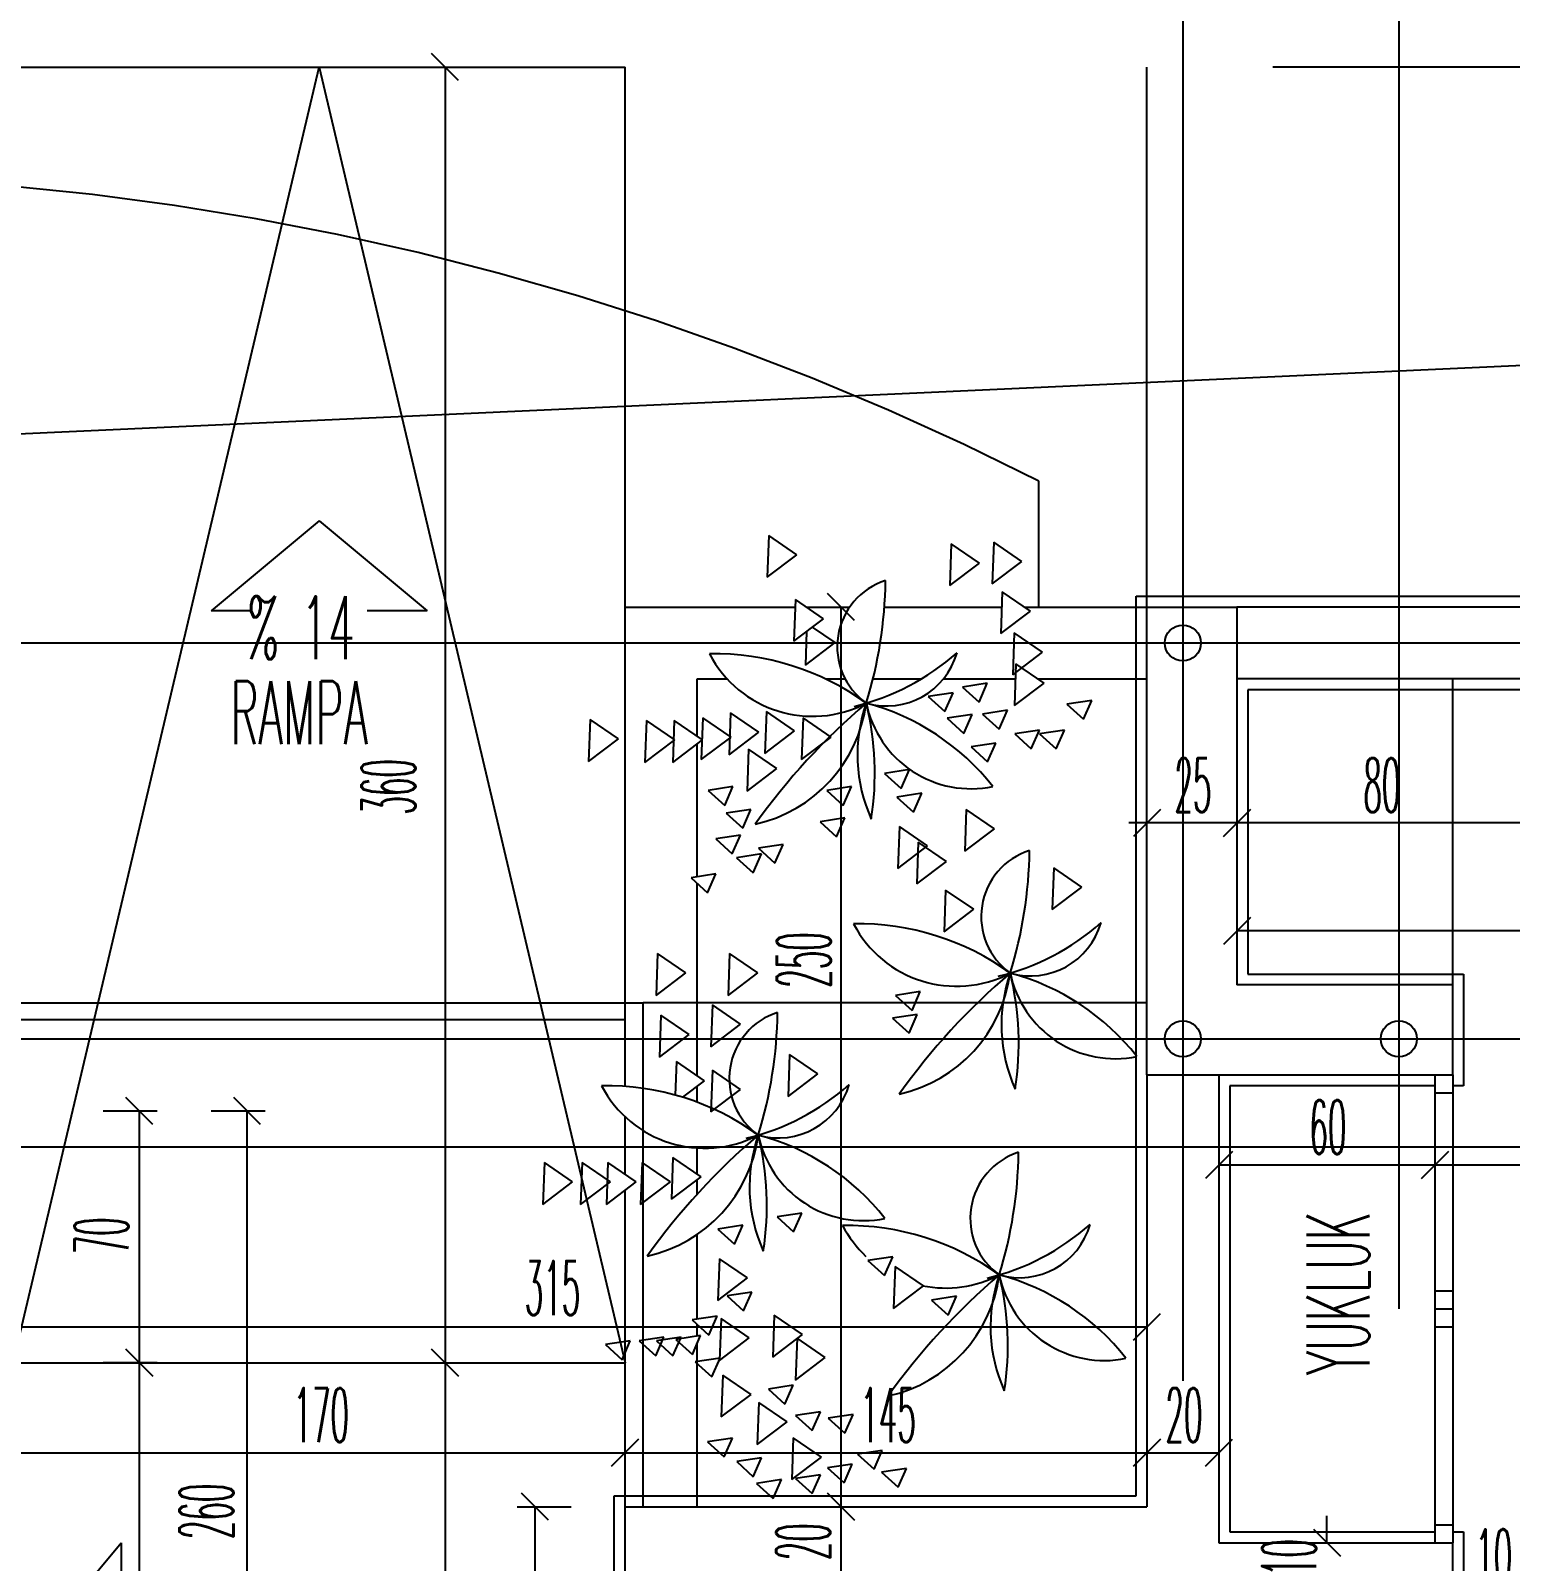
# Model space of a CAD drawing. Extents: x 78 to 306, y -397 to 18.
# Drawn here: x 272.0721 to 272.1543, y -396.5106 to -396.4255 of the extents above; entities that cross this region are included whole.
import ezdxf

# ---------------------------------------------------------------- set-up
doc = ezdxf.new("R2010")
doc.units = 0
doc.header["$LTSCALE"] = 0.5
doc.header["$MEASUREMENT"] = 0
for name, pattern in [('DASHDOT2', [0.5, 0.25, -0.125, 0, -0.125]), ('DASHED', [0.75, 0.5, -0.25]), ('DOT2', [0.125, 0, -0.125])]:
    doc.linetypes.add(name, pattern=pattern)
doc.layers.get('0').update_dxf_attribs({"linetype": 'CONTINUOUS'})
for name, color, linetype in [('AKS', 5, 'DASHDOT2'), ('ASHADE', 7, 'CONTINUOUS'), ('DUVAR', 6, 'CONTINUOUS'), ('INS.YAKL.', 30, 'CONTINUOUS'), ('IZDUSUM', 2, 'DOT2'), ('KAPI', 1, 'CONTINUOUS'), ('KOLON', 4, 'CONTINUOUS'), ('MERDIVEN', 3, 'CONTINUOUS'), ('OLCU', 31, 'CONTINUOUS'), ('SIVA', 7, 'CONTINUOUS'), ('TEFRIS', 11, 'CONTINUOUS'), ('YESIL', 73, 'CONTINUOUS')]:
    doc.layers.add(name, color=color, linetype=linetype)
doc.styles.add('OLCU', font='romans.shx', dxfattribs={"width": 0.6, "height": 0.125})
doc.styles.add('OLCUIC', font='ROMANS.SHX', dxfattribs={"width": 0.4, "height": 0.15})

msp = doc.modelspace()

# ---------------------------------------------------------------- linework, layer by layer
at = {"color": 0, "linetype": 'ByBlock'}
for p, q in [((272.0958939419351, -396.4283098737906), (272.0943939419351, -396.4268098737905)), ((272.117893941935, -396.4583098737721), (272.116393941935, -396.4568098737721)), ((272.134893941935, -396.4688098737721), (272.133393941935, -396.4703098737721)), ((272.138393941935, -396.4703098737721), (272.139893941935, -396.4688098737721)), ((272.139893941935, -396.4688098737721), (272.138393941935, -396.4703098737721)), ((272.139893941935, -396.4748098737721), (272.138393941935, -396.4763098737721)), ((272.0788939419351, -396.4863098737906), (272.0773939419351, -396.4848098737905)), ((272.0848939419351, -396.4863098737906), (272.0833939419351, -396.4848098737905)), ((272.138893941935, -396.4878098737721), (272.137393941935, -396.4893098737721)), ((272.150893941935, -396.4878098737721), (272.149393941935, -396.4893098737721)), ((272.149393941935, -396.4893098737721), (272.150893941935, -396.4878098737721)), ((272.1333939419351, -396.4983098737906), (272.1348939419351, -396.4968098737905)), ((272.0788939419351, -396.5003098737905), (272.0773939419351, -396.4988098737905)), ((272.0773939419351, -396.4988098737905), (272.0788939419351, -396.5003098737905)), ((272.0958939419351, -396.5003098737906), (272.0943939419351, -396.4988098737905)), ((272.0943939419351, -396.4988098737905), (272.0958939419351, -396.5003098737906)), ((272.1058939419351, -396.5038098737905), (272.1043939419351, -396.5053098737906)), ((272.1043939419351, -396.5053098737906), (272.1058939419351, -396.5038098737905)), ((272.1333939419351, -396.5053098737906), (272.1348939419351, -396.5038098737905)), ((272.134893941935, -396.5038098737721), (272.133393941935, -396.5053098737721)), ((272.137393941935, -396.5053098737721), (272.138893941935, -396.5038098737721)), ((272.1008939419351, -396.5083098737906), (272.0993939419351, -396.5068098737905)), ((272.116393941935, -396.5068098737721), (272.117893941935, -396.5083098737721)), ((272.117893941935, -396.5083098737721), (272.116393941935, -396.5068098737721)), ((272.143393941935, -396.5088098737721), (272.144893941935, -396.5103098737721))]:
    msp.add_line(p, q, dxfattribs=at)
at = {"layer": 'AKS'}
for p, q in [((272.1071439419351, -396.8395598737721), (272.1071439419351, -396.3715598737721)), ((272.1481439419351, -396.3715598737721), (272.1481439419351, -396.8395598737721)), ((272.1361439419351, -396.3755598737721), (272.1361439419351, -396.8355598737721)), ((272.0571439419351, -396.4595598737721), (272.3531439419343, -396.4595598737721)), ((272.0571439419351, -396.4815598737721), (272.3531439419343, -396.4815598737721)), ((272.0571439419351, -396.4875598737721), (272.3491439419351, -396.4875598737721))]:
    msp.add_line(p, q, dxfattribs=at)
at = {"layer": 'ASHADE'}
for centre in [(272.1361439419351, -396.4595598737721), (272.1361439419351, -396.4815598737721), (272.1481439419351, -396.4815598737721)]:
    msp.add_circle(centre, 0.0009999999999999432, dxfattribs=at)
at = {"layer": 'DUVAR'}
for p, q in [((272.1551439419318, -396.4575598737758), (272.1391439419353, -396.4575598737758)), ((272.1551439419318, -396.4615598737758), (272.1391439419353, -396.4615598737758)), ((272.1341439419418, -396.4835598737721), (272.1341439419417, -396.5075598737721)), ((272.1381439419418, -396.4835598737721), (272.1381439419416, -396.5095598737758)), ((272.1051439419355, -396.5375598737743), (272.1051439419357, -396.5075598737721)), ((272.1051439419357, -396.5075598737721), (272.1341439419417, -396.5075598737721)), ((272.1381439419416, -396.5095598737758), (272.1511439419351, -396.5095598737759)), ((272.1511439419351, -396.5295598737721), (272.1511439419351, -396.5095598737759))]:
    msp.add_line(p, q, dxfattribs=at)
at = {"layer": 'INS.YAKL.', "linetype": 'DASHED', "ltscale": 0.5}
msp.add_line((271.8359697311724, -396.4586667860456), (272.2511439419359, -396.4397362132731), dxfattribs=at)
at = {"layer": 'IZDUSUM', "ltscale": 0.6}
for p, q in [((272.0711439419351, -396.4995598737905), (272.0881439419351, -396.4275598737905)), ((272.0881439419351, -396.4275598737905), (272.1051439419351, -396.4995598737905)), ((272.2411439419334, -396.4275598737758), (272.1341439419433, -396.4275598737758)), ((272.1341439419425, -396.4575598737721), (272.1341439419433, -396.4275598737758)), ((272.1281439419353, -396.4575598737763), (272.1281439419358, -396.4505598737721)), ((272.128143941935, -396.4575598737763), (272.1281439419352, -396.4552997095516)), ((272.1281439419352, -396.4575598737763), (272.1341439419423, -396.4575598737769)), ((272.0701737502877, -396.4795598737957), (272.1061439419351, -396.4795598737966)), ((272.1061439419351, -396.5075598737721), (272.1061439419351, -396.4795598737966)), ((272.1341439419353, -396.479559873789), (272.1061439419351, -396.479559873789)), ((272.1051439419357, -396.4804933958864), (272.0711737502878, -396.4804933958876))]:
    msp.add_line(p, q, dxfattribs=at)
msp.add_arc((272.0571579657748, -396.5902660095654), 0.1567061364139614, 63.06445634567752, 90.00512747510615, dxfattribs=at)
at = {"layer": 'KAPI', "ltscale": 1.4}
for p, q in [((272.0711439419351, -396.4275598737905), (272.1051439419351, -396.4275598737905)), ((272.1051439419351, -396.484198285259), (272.1051439419351, -396.4275598737905)), ((272.0881439419351, -396.4527719976451), (272.0821439419351, -396.4577719976451)), ((272.0881439419351, -396.4527719976451), (272.0941439419351, -396.4577719976451)), ((272.0843255801726, -396.4577719976451), (272.0821439419351, -396.4577719976451)), ((272.0941439419351, -396.4577719976451), (272.0908138250196, -396.4577719976451)), ((272.1051439419351, -396.4575598737813), (272.114595961789, -396.4575598737813)), ((272.1152283262662, -396.4575598737813), (272.1176267610905, -396.4575598737813)), ((272.1195563721797, -396.4575598737813), (272.126076541432, -396.4575598737813)), ((272.1273371584543, -396.4575598737813), (272.1341439419351, -396.4575598737813)), ((272.1091439419351, -396.4615598737813), (272.1108265668279, -396.4615598737813)), ((272.1091439419351, -396.4647416302947), (272.1091439419351, -396.4615598737813)), ((272.1162864535894, -396.4615598737813), (272.1173769909364, -396.4615598737813)), ((272.1189189706485, -396.4615598737813), (272.1216028564978, -396.4615598737813)), ((272.122831302836, -396.4615598737813), (272.1268385843185, -396.4615598737813)), ((272.1281019429902, -396.4615598737813), (272.1341439419351, -396.4615598737813)), ((272.1091439419351, -396.4725499040364), (272.1091439419351, -396.4651699927622)), ((272.1091439419351, -396.4835993442604), (272.1091439419351, -396.472903177799)), ((272.1091439419351, -396.4850752167266), (272.1091439419351, -396.4842065505608)), ((272.1051439419351, -396.4890860942867), (272.1051439419351, -396.4858799417524)), ((272.1091439419351, -396.4890606503279), (272.1091439419351, -396.4876184783084)), ((272.1051439419351, -396.5095598737942), (272.1051439419351, -396.4899664771642)), ((272.1091439419351, -396.4901928958496), (272.1091439419351, -396.4893932590164)), ((272.1091439419351, -396.4971382586264), (272.1091439419351, -396.4924312708056)), ((272.1091439419351, -396.4980801209246), (272.1091439419351, -396.4974197958966)), ((272.1091439419351, -396.5075598737721), (272.1091439419351, -396.4985012214375)), ((272.0711439419351, -396.4995598737905), (272.1051439419351, -396.4995598737905)), ((272.0721439419351, -396.5155598737906), (272.0771439419351, -396.5095598737905)), ((272.0771439419351, -396.5095598737905), (272.0771439419351, -396.5215598737905))]:
    msp.add_line(p, q, dxfattribs=at)
at = {"layer": 'KAPI'}
for p, q in [((272.1501439419377, -396.4835598737813), (272.1501439419351, -396.5095598737757)), ((272.1511439419377, -396.4835598737813), (272.1511439419351, -396.5095598737758)), ((272.1501439419316, -396.484559873773), (272.1511439419315, -396.484559873773)), ((272.1501439419316, -396.4955598737749), (272.1511439419315, -396.4955598737749)), ((272.1501439419316, -396.4965598737749), (272.1511439419315, -396.4965598737749)), ((272.1501439419316, -396.4975598737749), (272.1511439419315, -396.4975598737749)), ((272.1501439419316, -396.5085598737749), (272.1511439419315, -396.5085598737749))]:
    msp.add_line(p, q, dxfattribs=at)
at = {"layer": 'KOLON'}
for p, q in [((272.1341439419351, -396.4575598737813), (272.1391439419351, -396.4575598737813)), ((272.1341439419351, -396.4835598737813), (272.1341439419351, -396.4575598737813)), ((272.1391439419351, -396.4575598737813), (272.1391439419351, -396.4785598737849)), ((272.1511439419349, -396.4785598737843), (272.1391439419351, -396.4785598737849)), ((272.1511439419349, -396.4835598737813), (272.1511439419349, -396.4785598737843)), ((272.1341439419416, -396.4835598737813), (272.1511439419349, -396.4835598737813))]:
    msp.add_line(p, q, dxfattribs=at)
at = {"layer": 'OLCU', "ltscale": 1.4}
for p, q in [((272.0951439419351, -396.4275598737905), (272.0951439419351, -396.4995598737905)), ((272.117143941935, -396.5075598737721), (272.117143941935, -396.4575598737721)), ((272.242143941935, -396.4695598737721), (272.133143941935, -396.4695598737721)), ((272.139143941935, -396.4695598737721), (272.134143941935, -396.4695598737721)), ((272.155143941935, -396.4695598737721), (272.139143941935, -396.4695598737721)), ((272.237143941935, -396.4755598737721), (272.139143941935, -396.4755598737721)), ((272.0761439419351, -396.4855598737905), (272.0791439419351, -396.4855598737905)), ((272.0781439419351, -396.4855598737905), (272.0781439419351, -396.4995598737905)), ((272.0821439419351, -396.4855598737905), (272.0851439419351, -396.4855598737905)), ((272.0841439419351, -396.5375598737905), (272.0841439419351, -396.4855598737905)), ((272.138143941935, -396.4885598737721), (272.150143941935, -396.4885598737721)), ((272.150143941935, -396.4885598737721), (272.237143941935, -396.4885598737721)), ((272.0711439419351, -396.4975598737905), (272.1341439419351, -396.4975598737905)), ((272.0791439419351, -396.4995598737905), (272.0761439419351, -396.4995598737905)), ((272.0781439419351, -396.4995598737905), (272.0781439419351, -396.5335598737905)), ((272.0951439419351, -396.4995598737905), (272.0951439419351, -396.5375598737905)), ((272.0711439419351, -396.5045598737905), (272.1051439419351, -396.5045598737905)), ((272.1051439419351, -396.5045598737905), (272.1341439419351, -396.5045598737905)), ((272.134143941935, -396.5045598737721), (272.138143941935, -396.5045598737721)), ((272.099143941935, -396.5075598737721), (272.102143941935, -396.5075598737721)), ((272.1001439419351, -396.5375598737905), (272.1001439419351, -396.5075598737906)), ((272.117143941935, -396.5115598737721), (272.117143941935, -396.5075598737721)), ((272.144143941935, -396.5095598737721), (272.144143941935, -396.5080598737721))]:
    msp.add_line(p, q, dxfattribs=at)
at = {"layer": 'SIVA', "ltscale": 1.4}
for p, q in [((272.1335439419419, -396.4835598737721), (272.1335439419349, -396.4569598737813)), ((272.1335439419349, -396.4569598737813), (272.1391439419351, -396.4569598737813)), ((272.1391439419351, -396.4569598737813), (272.1557439419318, -396.4569598737756)), ((272.1557439419318, -396.4621598737758), (272.1397439419351, -396.4621598737758)), ((272.1397439419351, -396.4621598737758), (272.1397439419351, -396.4779598737849)), ((272.1397439419351, -396.4779598737849), (272.1517439419349, -396.4779598737843)), ((272.1517439419349, -396.4779598737843), (272.1517439419349, -396.4841598737813)), ((272.1335439419416, -396.5069598737721), (272.1335439419419, -396.4835598737721)), ((272.1501439419376, -396.4841598737813), (272.1387439419418, -396.4841598737813)), ((272.1387439419418, -396.4841598737813), (272.1387439419416, -396.5089598737758)), ((272.1517439419349, -396.4841598737813), (272.1511439419376, -396.4841598737813)), ((272.1045439419355, -396.5369598737815), (272.1045439419357, -396.5069598737721)), ((272.1045439419357, -396.5069598737721), (272.1335439419416, -396.5069598737721)), ((272.1387439419416, -396.5089598737758), (272.1501439419352, -396.5089598737759)), ((272.1511439419352, -396.5089598737759), (272.1517439419351, -396.508959873776)), ((272.1517439419351, -396.508959873776), (272.1517439419351, -396.5289598737721))]:
    msp.add_line(p, q, dxfattribs=at)
at = {"layer": 'TEFRIS'}
msp.add_line((272.1511439419353, -396.4785598737843), (272.1511439419353, -396.4615598737758), dxfattribs=at)
at = {"layer": 'YESIL', "ltscale": 1.4}
for p, q in [((272.113125184582, -396.4535846787305), (272.1130433385298, -396.4559079962467)), ((272.1146941457037, -396.454658629452), (272.113125184582, -396.4535846787305)), ((272.1232686974435, -396.4540469686769), (272.1231868513912, -396.4563702861931)), ((272.1248376585651, -396.4551209193984), (272.1232686974435, -396.4540469686769)), ((272.1256299282074, -396.4539566537536), (272.1255480821552, -396.4562799712698)), ((272.1271988893291, -396.4550306044752), (272.1256299282074, -396.4539566537536)), ((272.1130433385298, -396.4559079962467), (272.1146941457037, -396.454658629452)), ((272.1231868513912, -396.4563702861931), (272.1248376585651, -396.4551209193984)), ((272.1255480821552, -396.4562799712698), (272.1271988893291, -396.4550306044752)), ((272.1261062236529, -396.4567173013938), (272.1260243776006, -396.45904061891)), ((272.1276751847746, -396.4577912521153), (272.1261062236529, -396.4567173013938)), ((272.1146108513088, -396.4571372134191), (272.1145290052565, -396.4594605309352)), ((272.1161798124305, -396.4582111641406), (272.1146108513088, -396.4571372134191)), ((272.1260243776006, -396.45904061891), (272.1276751847746, -396.4577912521153)), ((272.1145290052565, -396.4594605309352), (272.1161798124305, -396.4582111641406)), ((272.1168165515477, -396.459536722957), (272.1155625224924, -396.4586783425994)), ((272.1152311617548, -396.4589291236168), (272.1151657443737, -396.4607860897517)), ((272.1151657443737, -396.4607860897517), (272.1168165515477, -396.459536722957)), ((272.1267730720047, -396.4590019628013), (272.1266912259524, -396.4613252803175)), ((272.1283420331263, -396.4600759135228), (272.1267730720047, -396.4590019628013)), ((272.1266912259524, -396.4613252803175), (272.1283420331263, -396.4600759135228)), ((272.1268683310937, -396.4607154689277), (272.1267864850415, -396.4630387864439)), ((272.1284372922154, -396.4617894196492), (272.1268683310937, -396.4607154689277)), ((272.1252744143737, -396.4617980876754), (272.1238952771781, -396.4620068978676)), ((272.1238952771781, -396.4620068978676), (272.1248147019752, -396.462842150799)), ((272.1248147019752, -396.462842150799), (272.1252744143737, -396.4617980876754)), ((272.1267864850415, -396.4630387864439), (272.1284372922154, -396.4617894196492)), ((272.1233757614685, -396.4623251328579), (272.121996624273, -396.4625339430501)), ((272.121996624273, -396.4625339430501), (272.12291604907, -396.4633691959814)), ((272.12291604907, -396.4633691959814), (272.1233757614685, -396.4623251328579)), ((272.1310759116864, -396.4627467569189), (272.1296967744908, -396.4629555671112)), ((272.1296967744908, -396.4629555671112), (272.1306161992878, -396.4637908200425)), ((272.1306161992878, -396.4637908200425), (272.1310759116864, -396.4627467569189)), ((272.1032028547824, -396.4638180806107), (272.1031210087302, -396.4661413981269)), ((272.1047718159041, -396.4648920313322), (272.1032028547824, -396.4638180806107)), ((272.1094640127962, -396.4637120350997), (272.109382166744, -396.4660353526159)), ((272.1110329739179, -396.4647859858213), (272.1094640127962, -396.4637120350997)), ((272.11100274401, -396.4634469313931), (272.1109208979578, -396.4657702489093)), ((272.1125717051317, -396.4645208821146), (272.11100274401, -396.4634469313931)), ((272.1129982230223, -396.4633695788672), (272.11291637697, -396.4656928963834)), ((272.1145671841439, -396.4644435295887), (272.1129982230223, -396.4633695788672)), ((272.1150353324776, -396.4637120350997), (272.1149534864253, -396.4660353526159)), ((272.1166042935993, -396.4647859858213), (272.1150353324776, -396.4637120350997)), ((272.1244305570621, -396.4635372944803), (272.1230514198665, -396.4637461046725)), ((272.1230514198665, -396.4637461046725), (272.1239708446635, -396.4645813576038)), ((272.1239708446635, -396.4645813576038), (272.1244305570621, -396.4635372944803)), ((272.1263877413551, -396.463297916419), (272.1250086041595, -396.4635067266113)), ((272.1250086041595, -396.4635067266113), (272.1259280289565, -396.4643419795426)), ((272.1259280289565, -396.4643419795426), (272.1263877413551, -396.463297916419)), ((272.1063334164253, -396.463871113437), (272.106251570373, -396.4661944309532)), ((272.107902377547, -396.4649450641585), (272.1063334164253, -396.463871113437)), ((272.1078721823672, -396.463871113437), (272.1077903363149, -396.4661944309532)), ((272.1094411434889, -396.4649450641585), (272.1078721823672, -396.463871113437)), ((272.1109208979578, -396.4657702489093), (272.1125717051317, -396.4645208821146)), ((272.11291637697, -396.4656928963834), (272.1145671841439, -396.4644435295887)), ((272.1281802709022, -396.4644002354193), (272.1268011337066, -396.4646090456116)), ((272.1268011337066, -396.4646090456116), (272.1277205585037, -396.4654442985428)), ((272.1277205585037, -396.4654442985428), (272.1281802709022, -396.4644002354193)), ((272.1295591424731, -396.4644002354193), (272.1281800052776, -396.4646090456116)), ((272.1281800052776, -396.4646090456116), (272.1290994300746, -396.4654442985428)), ((272.1290994300746, -396.4654442985428), (272.1295591424731, -396.4644002354193)), ((272.1031210087302, -396.4661413981269), (272.1047718159041, -396.4648920313322)), ((272.106251570373, -396.4661944309532), (272.107902377547, -396.4649450641585)), ((272.1077903363149, -396.4661944309532), (272.1094411434889, -396.4649450641585)), ((272.109382166744, -396.4660353526159), (272.1110329739179, -396.4647859858213)), ((272.1120108998089, -396.4654617961016), (272.1119290537567, -396.4677851136179)), ((272.1135798609306, -396.4665357468232), (272.1120108998089, -396.4654617961016)), ((272.1149534864253, -396.4660353526159), (272.1166042935993, -396.4647859858213)), ((272.1257490776, -396.4651184098861), (272.1243699404044, -396.4653272200783)), ((272.1243699404044, -396.4653272200783), (272.1252893652015, -396.4661624730097)), ((272.1252893652015, -396.4661624730097), (272.1257490776, -396.4651184098861)), ((272.1119290537567, -396.4677851136179), (272.1135798609306, -396.4665357468232)), ((272.120948894657, -396.4665941847369), (272.1195697574614, -396.4668029949291)), ((272.1195697574614, -396.4668029949291), (272.1204891822585, -396.4676382478605)), ((272.1204891822585, -396.4676382478605), (272.120948894657, -396.4665941847369)), ((272.111139083796, -396.4675428539804), (272.1097599466004, -396.4677516641726)), ((272.1097599466004, -396.4677516641726), (272.1106793713975, -396.4685869171039)), ((272.1106793713975, -396.4685869171039), (272.111139083796, -396.4675428539804)), ((272.1177316864858, -396.4675428539804), (272.1163525492902, -396.4677516641726)), ((272.1163525492902, -396.4677516641726), (272.1172719740873, -396.4685869171039)), ((272.1172719740873, -396.4685869171039), (272.1177316864858, -396.4675428539804)), ((272.1216344961652, -396.4679117674807), (272.1202553589696, -396.4681205776729)), ((272.1211747837667, -396.4689558306043), (272.1216344961652, -396.4679117674807)), ((272.1121411621831, -396.4688077261635), (272.1107620249875, -396.4690165363558)), ((272.1116814497846, -396.469851789287), (272.1121411621831, -396.4688077261635)), ((272.1202553589696, -396.4681205776729), (272.1211747837667, -396.4689558306043)), ((272.1241010944929, -396.4688116257527), (272.1240192484406, -396.4711349432689)), ((272.1256700556145, -396.4698855764743), (272.1241010944929, -396.4688116257527)), ((272.1107620249875, -396.4690165363558), (272.1116814497846, -396.469851789287)), ((272.1173625271285, -396.4692820607852), (272.1159833899329, -396.4694908709775)), ((272.1159833899329, -396.4694908709775), (272.11690281473, -396.4703261239088)), ((272.11690281473, -396.4703261239088), (272.1173625271285, -396.4692820607852)), ((272.1203858511059, -396.4697635780767), (272.1203040050536, -396.4720868955928)), ((272.1219548122276, -396.4708375287982), (272.1203858511059, -396.4697635780767)), ((272.1115610298159, -396.4702307098872), (272.1101818926203, -396.4704395200794)), ((272.1101818926203, -396.4704395200794), (272.1111013174174, -396.4712747730107)), ((272.1111013174174, -396.4712747730107), (272.1115610298159, -396.4702307098872)), ((272.121433735814, -396.470620321069), (272.1213518897617, -396.4729436385852)), ((272.1230026969357, -396.4716942717906), (272.121433735814, -396.470620321069)), ((272.1240192484406, -396.4711349432689), (272.1256700556145, -396.4698855764743)), ((272.1127213292784, -396.4712847801105), (272.1113421920828, -396.4714935903028)), ((272.1122616168799, -396.4723288432341), (272.1127213292784, -396.4712847801105)), ((272.1139343459474, -396.4707577550697), (272.1125552087518, -396.4709665652619)), ((272.1125552087518, -396.4709665652619), (272.1134746335488, -396.4718018181932)), ((272.1134746335488, -396.4718018181932), (272.1139343459474, -396.4707577550697)), ((272.1203040050536, -396.4720868955928), (272.1219548122276, -396.4708375287982)), ((272.1113421920828, -396.4714935903028), (272.1122616168799, -396.4723288432341)), ((272.1213518897617, -396.4729436385852), (272.1230026969357, -396.4716942717906)), ((272.128964656159, -396.4720543826713), (272.1288828101067, -396.4743777001875)), ((272.1305336172807, -396.4731283333929), (272.128964656159, -396.4720543826713)), ((272.1101897573434, -396.4723915608947), (272.1088106201478, -396.4726003710869)), ((272.1088106201478, -396.4726003710869), (272.1097300449449, -396.4734356240182)), ((272.1097300449449, -396.4734356240182), (272.1101897573434, -396.4723915608947)), ((272.1288828101067, -396.4743777001875), (272.1305336172807, -396.4731283333929)), ((272.1229579506956, -396.4732857795194), (272.1228761046434, -396.4756090970355)), ((272.1245269118173, -396.4743597302409), (272.1229579506956, -396.4732857795194)), ((272.1228761046434, -396.4756090970355), (272.1245269118173, -396.4743597302409)), ((272.1069483810442, -396.4768165209994), (272.1068665349919, -396.4791398385156)), ((272.1085173421658, -396.4778904717209), (272.1069483810442, -396.4768165209994)), ((272.1109494016984, -396.4768165209994), (272.1108675556461, -396.4791398385156)), ((272.1125183628201, -396.4778904717209), (272.1109494016984, -396.4768165209994)), ((272.1068665349919, -396.4791398385156), (272.1085173421658, -396.4778904717209)), ((272.1108675556461, -396.4791398385156), (272.1125183628201, -396.4778904717209)), ((272.1215516697242, -396.4789314369036), (272.1201725325287, -396.4791402470958)), ((272.1210919573257, -396.4799755000271), (272.1215516697242, -396.4789314369036)), ((272.1099967760794, -396.4796723578295), (272.1099149300271, -396.4819956753457)), ((272.111565737201, -396.480746308551), (272.1099967760794, -396.4796723578295)), ((272.1201725325287, -396.4791402470958), (272.1210919573257, -396.4799755000271)), ((272.1071388992224, -396.4802435131106), (272.1070570531701, -396.4825668306268)), ((272.1087078603441, -396.4813174638321), (272.1071388992224, -396.4802435131106)), ((272.1099149300271, -396.4819956753457), (272.111565737201, -396.480746308551)), ((272.1213829955005, -396.4801955034228), (272.1200038583049, -396.480404313615)), ((272.1200038583049, -396.480404313615), (272.1209232831019, -396.4812395665463)), ((272.1209232831019, -396.4812395665463), (272.1213829955005, -396.4801955034228)), ((272.1070570531701, -396.4825668306268), (272.1087078603441, -396.4813174638321)), ((272.1142835740009, -396.4824329853282), (272.1142017279486, -396.4847563028443)), ((272.1158525351225, -396.4835069360497), (272.1142835740009, -396.4824329853282)), ((272.1079962657523, -396.4828137622294), (272.1079304793952, -396.4846812022769)), ((272.1095652268739, -396.4838877129509), (272.1079962657523, -396.4828137622294)), ((272.1099967760794, -396.4832897484621), (272.1099149300271, -396.4856130659783)), ((272.111565737201, -396.4843636991837), (272.1099967760794, -396.4832897484621)), ((272.1083531524299, -396.4848050372678), (272.1095652268739, -396.4838877129509)), ((272.1142017279486, -396.4847563028443), (272.1158525351225, -396.4835069360497)), ((272.1099149300271, -396.4856130659783), (272.111565737201, -396.4843636991837)), ((272.1006611075237, -396.4884302466997), (272.1005792614714, -396.4907535642159)), ((272.1022300686454, -396.4895041974213), (272.1006611075237, -396.4884302466997)), ((272.1027568422118, -396.4884302466997), (272.1026749961595, -396.4907535642159)), ((272.1043258033335, -396.4895041974213), (272.1027568422118, -396.4884302466997)), ((272.1041857980043, -396.4884302466997), (272.1041039519521, -396.4907535642159)), ((272.105754759126, -396.4895041974213), (272.1041857980043, -396.4884302466997)), ((272.1060910145143, -396.4884302466997), (272.106009168462, -396.4907535642159)), ((272.107659975636, -396.4895041974213), (272.1060910145143, -396.4884302466997)), ((272.1078057475741, -396.4881446589884), (272.1077239015219, -396.4904679765046)), ((272.1093747086958, -396.48921860971), (272.1078057475741, -396.4881446589884)), ((272.1077239015219, -396.4904679765046), (272.1093747086958, -396.48921860971)), ((272.1005792614714, -396.4907535642159), (272.1022300686454, -396.4895041974213)), ((272.1026749961595, -396.4907535642159), (272.1043258033335, -396.4895041974213)), ((272.1041039519521, -396.4907535642159), (272.105754759126, -396.4895041974213)), ((272.106009168462, -396.4907535642159), (272.107659975636, -396.4895041974213)), ((272.1149722984281, -396.4912426661263), (272.1135931612326, -396.4914514763185)), ((272.1135931612326, -396.4914514763185), (272.1145125860297, -396.4922867292498)), ((272.1145125860297, -396.4922867292498), (272.1149722984281, -396.4912426661263)), ((272.1116833767976, -396.4919168456787), (272.110304239602, -396.492125655871)), ((272.110304239602, -396.492125655871), (272.1112236643991, -396.4929609088022)), ((272.1112236643991, -396.4929609088022), (272.1116833767976, -396.4919168456787)), ((272.1103832300143, -396.4937721004878), (272.110301383962, -396.496095418004)), ((272.111952191136, -396.4948460512093), (272.1103832300143, -396.4937721004878)), ((272.1200213345634, -396.4936669377147), (272.1186421973678, -396.4938757479069)), ((272.1186421973678, -396.4938757479069), (272.1195616221648, -396.4947110008382)), ((272.1195616221648, -396.4947110008382), (272.1200213345634, -396.4936669377147)), ((272.1201522101588, -396.4942087771753), (272.1200703641065, -396.4965320946915)), ((272.1217211712805, -396.4952827278968), (272.1201522101588, -396.4942087771753)), ((272.110301383962, -396.496095418004), (272.111952191136, -396.4948460512093)), ((272.1200703641065, -396.4965320946915), (272.1217211712805, -396.4952827278968)), ((272.1121893647408, -396.4956247929338), (272.1108102275452, -396.495833603126)), ((272.1108102275452, -396.495833603126), (272.1117296523423, -396.4966688560573)), ((272.1117296523423, -396.4966688560573), (272.1121893647408, -396.4956247929338)), ((272.1235573198053, -396.4958605301912), (272.1221781826097, -396.4960693403835)), ((272.1221781826097, -396.4960693403835), (272.1230976074068, -396.4969045933148)), ((272.1230976074068, -396.4969045933148), (272.1235573198053, -396.4958605301912)), ((272.1102574423469, -396.4969696675423), (272.1088783051513, -396.4971784777345)), ((272.1097977299484, -396.4980137306658), (272.1102574423469, -396.4969696675423)), ((272.1134316250495, -396.4969135048877), (272.1133497789972, -396.4992368224039)), ((272.1150005861712, -396.4979874556092), (272.1134316250495, -396.4969135048877)), ((272.1088783051513, -396.4971784777345), (272.1097977299484, -396.4980137306658)), ((272.1104784891034, -396.4971039034091), (272.1103966430511, -396.4994272209253)), ((272.1120474502251, -396.4981778541306), (272.1104784891034, -396.4971039034091)), ((272.1054338526865, -396.4983409075019), (272.1040547154909, -396.4985497176941)), ((272.1040547154909, -396.4985497176941), (272.1049741402879, -396.4993849706254)), ((272.1049741402879, -396.4993849706254), (272.1054338526865, -396.4983409075019)), ((272.1073050704183, -396.4981331469234), (272.1059259332227, -396.4983419571156)), ((272.1059259332227, -396.4983419571156), (272.1068453580198, -396.4991772100469)), ((272.1068453580198, -396.4991772100469), (272.1073050704183, -396.4981331469234)), ((272.1082614466686, -396.4981331469234), (272.106882309473, -396.4983419571156)), ((272.106882309473, -396.4983419571156), (272.1078017342701, -396.4991772100469)), ((272.1078017342701, -396.4991772100469), (272.1082614466686, -396.4981331469234)), ((272.1093426008654, -396.498050042692), (272.1079634636698, -396.4982588528842)), ((272.1079634636698, -396.4982588528842), (272.1088828884668, -396.4990941058155)), ((272.1088828884668, -396.4990941058155), (272.1093426008654, -396.498050042692)), ((272.1103966430511, -396.4994272209253), (272.1120474502251, -396.4981778541306)), ((272.1133497789972, -396.4992368224039), (272.1150005861712, -396.4979874556092)), ((272.1147005196641, -396.4981983295658), (272.1146186736119, -396.5005216470819)), ((272.1162694807858, -396.4992722802873), (272.1147005196641, -396.4981983295658)), ((272.1104237550621, -396.4992966263045), (272.1090446178665, -396.4995054364967)), ((272.1090446178665, -396.4995054364967), (272.1099640426636, -396.5003406894281)), ((272.1099640426636, -396.5003406894281), (272.1104237550621, -396.4992966263045)), ((272.1146186736119, -396.5005216470819), (272.1162694807858, -396.4992722802873)), ((272.1105737829205, -396.5002453279506), (272.1104919368683, -396.5025686454667)), ((272.1121427440422, -396.5013192786721), (272.1105737829205, -396.5002453279506)), ((272.1144891903413, -396.5008096993605), (272.1131100531458, -396.5010185095528)), ((272.1131100531458, -396.5010185095528), (272.1140294779428, -396.5018537624841)), ((272.1140294779428, -396.5018537624841), (272.1144891903413, -396.5008096993605)), ((272.1104919368683, -396.5025686454667), (272.1121427440422, -396.5013192786721)), ((272.1125742585195, -396.5017684355555), (272.1124924124673, -396.5040917530717)), ((272.1141432196412, -396.5028423862771), (272.1125742585195, -396.5017684355555)), ((272.1124924124673, -396.5040917530717), (272.1141432196412, -396.5028423862771)), ((272.1159984527829, -396.5022844584663), (272.1146193155873, -396.5024932686586)), ((272.1146193155873, -396.5024932686586), (272.1155387403844, -396.5033285215899)), ((272.1155387403844, -396.5033285215899), (272.1159984527829, -396.5022844584663)), ((272.1178153811284, -396.5024332772874), (272.1164362439329, -396.5026420874796)), ((272.1164362439329, -396.5026420874796), (272.1173556687299, -396.5034773404109)), ((272.1173556687299, -396.5034773404109), (272.1178153811284, -396.5024332772874)), ((272.1111052586583, -396.5037429242417), (272.1097261214627, -396.503951734434)), ((272.1106455462598, -396.5047869873653), (272.1111052586583, -396.5037429242417)), ((272.1144920876088, -396.5037191575987), (272.1144102415565, -396.5060424751149)), ((272.1160610487305, -396.5047931083203), (272.1144920876088, -396.5037191575987)), ((272.1097261214627, -396.503951734434), (272.1106455462598, -396.5047869873653)), ((272.1194404810461, -396.5044239317957), (272.1180613438505, -396.504632741988)), ((272.1180613438505, -396.504632741988), (272.1189807686475, -396.5054679949193)), ((272.1189807686475, -396.5054679949193), (272.1194404810461, -396.5044239317957)), ((272.112730358576, -396.5048430180155), (272.1113512213803, -396.5050518282077)), ((272.1113512213803, -396.5050518282077), (272.1122706461774, -396.505887081139)), ((272.1122706461774, -396.505887081139), (272.112730358576, -396.5048430180155)), ((272.1144102415565, -396.5060424751149), (272.1160610487305, -396.5047931083203)), ((272.1177711445425, -396.5051826864571), (272.1163920073469, -396.5053914966493)), ((272.1163920073469, -396.5053914966493), (272.117311432144, -396.5062267495806)), ((272.117311432144, -396.5062267495806), (272.1177711445425, -396.5051826864571)), ((272.1207764627206, -396.5054261032598), (272.1193973255251, -396.505634913452)), ((272.1203167503221, -396.5064701663833), (272.1207764627206, -396.5054261032598)), ((272.113831238315, -396.5060479085211), (272.1124521011195, -396.5062567187134)), ((272.1124521011195, -396.5062567187134), (272.1133715259165, -396.5070919716447)), ((272.1133715259165, -396.5070919716447), (272.113831238315, -396.5060479085211)), ((272.1159970942633, -396.5057814565462), (272.1146179570677, -396.5059902667385)), ((272.1146179570677, -396.5059902667385), (272.1155373818648, -396.5068255196698)), ((272.1155373818648, -396.5068255196698), (272.1159970942633, -396.5057814565462)), ((272.1193973255251, -396.505634913452), (272.1203167503221, -396.5064701663833))]:
    msp.add_line(p, q, dxfattribs=at)
for centre, radius, start, end in [((272.120787516978, -396.4597650375439), 0.003853975220470887, 107.6025622025219, 234.4724598482939), ((272.0952499193584, -396.4557374163084), 0.02437467948500397, 342.9074086712262, 359.1676133795431), ((272.1100848783612, -396.4745902408018), 0.01443086968965901, 54.09385888623774, 90.96375653205081), ((272.1155651381643, -396.457178556435), 0.006453681120106317, 207.5288077092306, 297.5288077092306), ((272.1147676269662, -396.4501453156536), 0.01330460446612517, 283.4925642411804, 311.5650511770851), ((272.1196705718826, -396.4589772820907), 0.004081666326393662, 254.0362434679454, 344.0362434679007), ((272.1106590413945, -396.4618577886888), 0.007957700672931384, 282.4791720922948, 352.4632124893711), ((272.142367059319, -396.4909421762412), 0.03679164307289799, 130.346175941982, 144.5962086396578), ((272.1267467254299, -396.4657775523777), 0.008688534111117708, 160.6697828044685, 204.2726017772641), ((272.1151139475314, -396.4757791324211), 0.01332760293526524, 38.19859051360122, 75.06848815944524), ((272.1243858396375, -396.4616996431983), 0.005960285228074403, 191.6335393366268, 281.6335393366268), ((272.102567927797, -396.4668210417302), 0.01645372298296615, 351.1612598168386, 13.78112476494561), ((272.128787516978, -396.4747650375439), 0.003853975220470887, 107.6025622025219, 234.4724598482939), ((272.1032499193584, -396.4707374163084), 0.02437467948500397, 342.9074086712262, 359.1676133795431), ((272.1180848783613, -396.4895902408018), 0.01443086968965901, 54.09385888623774, 90.96375653205081), ((272.1235651381643, -396.472178556435), 0.006453681120106317, 207.5288077092306, 297.5288077092306), ((272.1227676269662, -396.4651453156536), 0.01330460446612517, 283.4925642411804, 311.5650511770851), ((272.1276705718826, -396.4739772820907), 0.004081666326393662, 254.0362434679454, 344.0362434679007), ((272.1186590413945, -396.4768577886888), 0.007957700672931384, 282.4791720922948, 352.4632124893711), ((272.150367059319, -396.5059421762413), 0.03679164307289799, 130.346175941982, 144.5962086396578), ((272.1347467254299, -396.4807775523777), 0.008688534111117708, 160.6697828044685, 204.2726017772641), ((272.1231139475314, -396.490779132421), 0.01332760293526524, 38.19859051360122, 75.06848815944524), ((272.1323858396375, -396.4766996431983), 0.005960285228074403, 191.6335393366268, 281.6335393366268), ((272.110567927797, -396.4818210417302), 0.01645372298296615, 351.1612598168386, 13.78112476494561), ((272.114787516978, -396.4837650375439), 0.003853975220470887, 107.6025622025219, 234.4724598482939), ((272.0892499193584, -396.4797374163084), 0.02437467948500397, 342.9074086712262, 359.1676133795431), ((272.1040848783613, -396.4985902408018), 0.01443086968965901, 54.09385888623774, 90.96375653205081), ((272.1095651381643, -396.481178556435), 0.006453681120106317, 207.5288077092306, 297.5288077092306), ((272.1087676269662, -396.4741453156536), 0.01330460446612517, 283.4925642411804, 311.5650511770851), ((272.1136705718826, -396.4829772820907), 0.004081666326393662, 254.0362434679454, 344.0362434679007), ((272.1046590413945, -396.4858577886888), 0.007957700672931384, 282.4791720922948, 352.4632124893711), ((272.136367059319, -396.5149421762412), 0.03679164307289799, 130.346175941982, 144.5962086396578), ((272.1207467254299, -396.4897775523777), 0.008688534111117708, 160.6697828044685, 204.2726017772641), ((272.1091139475314, -396.4997791324211), 0.01332760293526524, 38.19859051360122, 75.06848815944524), ((272.1183858396375, -396.4856996431983), 0.005960285228074403, 191.6335393366268, 281.6335393366268), ((272.096567927797, -396.4908210417302), 0.01645372298296615, 351.1612598168386, 13.78112476494561), ((272.1281800215554, -396.4915364283806), 0.003853975220470887, 107.6025622025219, 234.4724598482939), ((272.1026424239358, -396.4875088071451), 0.02437467948500397, 342.9074086712262, 359.1676133795431), ((272.1221601315436, -396.4819167064903), 0.01330460446612517, 283.4925642411804, 311.5650511770851), ((272.12706307646, -396.4907486729275), 0.004081666326393662, 254.0362434679454, 344.0362434679007), ((272.1174773829387, -396.5063616316386), 0.01443086968965901, 54.09385888623774, 90.96375653205081), ((272.1229576427418, -396.4889499472717), 0.006453681120106317, 207.5288077092306, 226.6920562509139), ((272.1180515459719, -396.4936291795255), 0.007957700672931384, 282.4791720922948, 352.4632124893711), ((272.1497595638965, -396.522713567078), 0.03679164307289799, 130.346175941982, 144.5962086396578), ((272.1229576427418, -396.4889499472717), 0.006453681120106317, 258.571686605521, 297.5288077092306), ((272.1341392300073, -396.4975489432144), 0.008688534111117708, 160.6697828044685, 204.2726017772641), ((272.1225064521088, -396.5075505232577), 0.01332760293526524, 38.19859051360122, 75.06848815944524), ((272.1317783442149, -396.4934710340351), 0.005960285228074403, 191.6335393366268, 281.6335393366268), ((272.1099604323745, -396.4985924325669), 0.01645372298296615, 351.1612598168386, 13.78112476494561)]:
    msp.add_arc(centre, radius, start, end, dxfattribs=at)

# ---------------------------------------------------------------- texts
at = {"layer": 'MERDIVEN', "linetype": 'ByBlock', "style": 'OLCU', "width": 0.5}
for s, p in [('%%% 14', (272.0841336583325, -396.460458922619)), ('RAMPA', (272.083207044036, -396.4651812410088))]:
    msp.add_text(s, height=0.0035, dxfattribs=at).set_placement(p)
msp.add_text('YUKLUK', height=0.0035, rotation=90, dxfattribs=at).set_placement((272.1465072181787, -396.5002407034282))
at = {"layer": 'OLCU', "style": 'OLCUIC', "width": 0.4}
for s, p in [('360', (272.0934935437123, -396.4690979765514)), ('250', (272.1165775218066, -396.4787195330849)), ('70', (272.0775439419351, -396.493531302362)), ('260', (272.0833824321378, -396.5093570621127)), ('20', (272.116543941935, -396.5105313023435)), ('10', (272.143543941935, -396.5114170166293))]:
    msp.add_text(s, height=0.003, rotation=90, dxfattribs=at).set_placement(p)
for s, p in [('25', (272.1356725133636, -396.4689598737721)), ('80', (272.1461725133636, -396.4689598737721)), ('60', (272.1431725133636, -396.4879598737721)), ('315', (272.0995709957825, -396.496910569339)), ('170', (272.0867153705065, -396.5039598737906)), ('145', (272.1182153705065, -396.5039598737906)), ('20', (272.1351725133636, -396.5039598737721)), ('10', (272.1523871394924, -396.5118041420675))]:
    msp.add_text(s, height=0.003, dxfattribs=at).set_placement(p)

doc.saveas('drawing.dxf')
